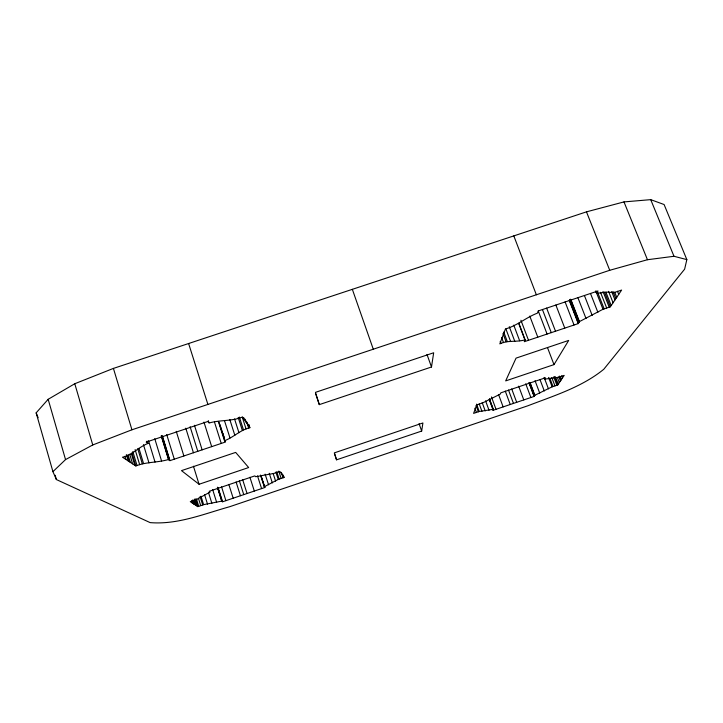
<?xml version="1.0" encoding="UTF-8"?>
<svg xmlns="http://www.w3.org/2000/svg" width="723" height="723" viewBox="0 0 723 723"><rect width="100%" height="100%" fill="white"/><g stroke="black" fill="none" stroke-linecap="round" stroke-linejoin="round"><path stroke-width="1.08" d="M421.672 431.062L422.91 422.964L334.369 452.86L336.547 459.828L421.672 431.062L419.051 423.642M431.495 366.995L433.673 352.77L315.463 392.354L319.295 404.627L431.495 366.995L426.986 354.442M686.85 259.62L684.627 269.173L603.786 369.263C581.816 387.166 554.035 395.716 527.953 405.748L229.797 506.678C203.895 513.908 177.478 524.889 150.14 522.612L56.385 479.557L52.933 471.658L36.15 412.851L48.161 399.304L74.776 383.732L113.421 368.405L586.47 211.848L623.985 201.907L650.718 199.647L664.094 204.528L686.85 259.62L673.99 256.276L647.456 259.729L609.733 270.285L131.938 429.787L92.761 444.952L65.54 459.593L52.933 471.658M493.285 409.308L492.788 410.402L534.107 396.43L534.812 395.273L552.146 386.832L557.758 384.943L564.202 375.373L558.373 377.343L544.582 379.141L545.395 377.804L500.831 392.842L500.253 394.107L482.666 402.91L476.791 404.889L473.583 413.393L479.241 411.486L493.285 409.308L489.471 398.924M518.852 323.19L525.133 339.828L524.274 341.708L578.246 323.597L579.448 321.599L603 309.263L610.366 306.796L621.635 290.05L613.899 292.643L606.995 292.101L596.574 293.348L595.752 291.27M596.574 293.348L598.02 290.953L538.4 310.899L537.361 313.158C526.181 317.424 516.99 325.766 505.44 328.956L499.81 343.877C507.763 339.946 516.764 342.386 525.133 339.828M553.99 364.618L568.703 340.416L516.059 358.12L505.666 380.904L553.99 364.618L547.591 347.844M218.364 421.428L224.492 440.732C233.556 437.37 240.388 429.842 249.878 427.709L248.848 424.509M217.406 487.248L221.753 501.129L222.594 501.78L264.889 487.483L264.257 486.76L278.256 479.421L284.003 477.478L283.326 475.382M147.302 441.346L147.944 443.47C138.68 446.886 132.264 455.264 122.467 457.198L135.834 465.964C146.227 461.762 157.768 462.684 168.495 459.53L169.941 460.65L225.567 441.979L224.492 440.732M199.051 484.265L248.658 467.546L235.671 452.408L181.491 470.628L199.051 484.265L193.448 466.208M284.003 477.478L279.846 471.405L273.872 473.42L255.581 476.71L254.858 475.879L209.173 491.297L210.14 492.056L196.276 499.629L190.266 501.654L197.822 506.615L203.606 504.654L221.753 501.129M147.944 443.47L146.2 442.105L207.863 421.482L209.164 422.991C220.126 419.774 231.956 421.401 242.539 416.99L249.878 427.709M650.718 199.647L673.99 256.276M36.15 412.851L38.129 417.713M623.985 201.907L647.456 259.729M586.47 211.848L609.733 270.285M617.469 291.261L618.716 294.397M614.686 292.146L616.746 297.316M612.996 291.414L615.86 298.626M611.658 291.55L614.984 299.928M608.549 291.333L613.077 302.765M605.901 292.137L611.206 305.54M604.564 292.119L610.366 306.796M603 291.45L609.218 307.176M600.47 292.3L606.687 308.025M597.532 292.092L604.157 308.875M595.978 290.899L596.8 292.978M595.969 291.423L603 309.263M590.501 293.511L597.885 312.318M584.464 295.653L592.2 315.418M577.939 297.786L586.028 318.527M571.007 299.891L579.448 321.599M570.42 299.186L579.259 321.916M569.841 299.449L578.843 322.603M569.453 300.172L578.427 323.28M569.272 300.506L578.246 323.597M565.088 301.907L574.035 325.007M555.86 304.998L564.771 328.115M546.624 308.088L555.508 331.224M542.422 309.489L551.288 332.643M513.809 235.897L536.358 294.776M538.228 310.89L547.076 334.053M561.744 375.743L562.539 377.831M560.235 376.376L561.419 379.494M559.34 376.096L560.921 380.244M558.843 376.855L560.415 380.994M557.316 377.343L559.322 382.612M555.454 376.882L558.246 384.22M554.577 376.575L557.758 384.943M553.701 376.873L556.882 385.232M529.778 316.096L537.795 337.171M551.776 377.523L554.957 385.883M549.851 378.174L553.023 386.543M548.576 377.424L552.146 386.832M544.112 377.397L548.45 388.857M520.922 320.253L528.504 340.289M539.973 379.53L544.283 390.953M518.725 323.506L525.006 340.126M535.038 380.669L539.72 393.104M513.764 325.133L519.656 340.795M509.29 326.697L514.812 341.383M530.149 382.865L534.812 395.273M530.04 383.054L534.704 395.454M529.426 382.44L534.46 395.852M529.191 382.856L534.216 396.249M528.947 382.693L534.107 396.43M505.901 328.938L510.646 341.581M525.729 383.777L530.89 397.523M503.741 332.038L507.239 341.383M502.973 333.466L506.082 341.771M501.581 337.433L503.524 342.63M518.653 386.163L523.795 399.918M500.199 341.41L500.976 343.488M511.703 388.92L516.692 402.322M508.486 390.004L513.466 403.407M505.269 391.089L510.239 404.5M498.554 394.514L503.127 406.904M491.459 396.909L496.023 409.308M489.399 399.105L493.213 409.48M489.227 399.503L493.032 409.86M485.585 400.867L489.019 410.248M482.169 402.566L485.223 410.926M479.259 403.994L481.943 411.342M476.547 404.112L479.241 411.486M476.05 405.458L478.355 411.785M474.875 408.224L476.412 412.435M352.345 289.336L373.285 349.218M315.734 394.044L319.295 404.627M334.397 453.42L336.547 459.828M283.009 474.921L283.696 477.017M281.401 472.544L283.109 477.786M281.274 472.363L281.961 474.496M278.744 471.116L281.13 478.454M276.773 471.785L279.159 479.114M275.879 472.083L278.256 479.421M273.167 473.601L275.599 481.102M269.236 473.285L272.345 482.901M265.106 474.143L268.549 484.79M248.64 424.772L249.336 426.904M247.429 423.009L248.116 425.133M246.633 421.708L248.694 428.106M245.269 419.277L246.299 422.485M243.759 417.65L244.446 419.774M242.304 417.243L246.082 428.983M261.039 475.716L264.889 487.483M260.813 475.454L264.573 487.121M260.497 475.065L264.356 486.868M239.358 417.054L243.47 429.86M257.505 475.897L261.59 488.594M238.174 417.451L242.286 430.257M234.532 418.915L238.961 432.725M249.923 477.279L254.324 491.053M229.778 419.448L234.848 435.318M224.519 420.786L230.004 437.993M242.675 479.729L247.058 493.511M239.376 480.84L243.759 494.622M222.865 433.448L224.555 438.78M219.982 424.717L224.383 438.581M218.924 422.115L225.034 441.355M236.078 481.952L240.452 495.743M214.478 422.105L221.238 443.434M188.613 343.524L207.899 404.428M228.82 484.401L233.177 498.201M208.296 420.632L208.965 422.756M203.958 422.087L211.685 446.642M221.563 486.85L225.901 500.659M218.129 487.853L222.594 501.78M217.831 487.609L222.178 501.455M217.542 487.365L221.889 501.229M194.442 425.269L202.133 449.851M212.625 489.489L216.647 502.34M190.113 426.715L197.786 451.306M208.531 492.598L211.875 503.344M185.784 428.17L193.439 452.761M204.573 494.659L207.51 504.121M200.985 496.204L203.606 504.654M200.081 496.511L202.702 504.961M198.427 498.237L200.714 505.639M176.258 431.351L183.877 455.978M196.439 498.915L198.726 506.308M195.535 499.213L197.822 506.615M194.957 498.825L197.252 506.236M194.342 500.081L195.987 505.413M193.375 500.28L194.704 504.573M192.788 499.873L194.116 504.184M192.553 500.641L193.52 503.795M191.559 500.813L192.21 502.937M166.715 434.55L174.297 459.195M162.377 435.996L169.941 460.65M162.151 435.797L169.715 460.479M161.97 436.43L169.218 460.09M161.455 435.996L168.721 459.701M161.22 435.797L168.495 459.53M154.758 438.671L161.563 460.967M148.549 440.768L155.038 462.096M147.031 441.129L147.673 443.262M143.461 444.69L148.983 462.91M138.943 448.296L143.497 463.389M113.421 368.405L131.938 429.787M137.75 448.703L142.304 463.795M135.12 449.579L139.666 464.672M132.815 451.541L137.027 465.558M131.938 453.014L135.834 465.964M131.333 453.628L134.839 465.305M129.724 454.225L132.616 463.859M128.098 454.821L130.357 462.377M127.411 455.318L129.318 461.69M126.353 454.604L128.269 461.003M124.971 456.249L125.938 459.476M74.776 383.732L92.761 444.952M48.161 399.304L65.54 459.593M55.156 475.255L56.385 479.557"/></g></svg>
